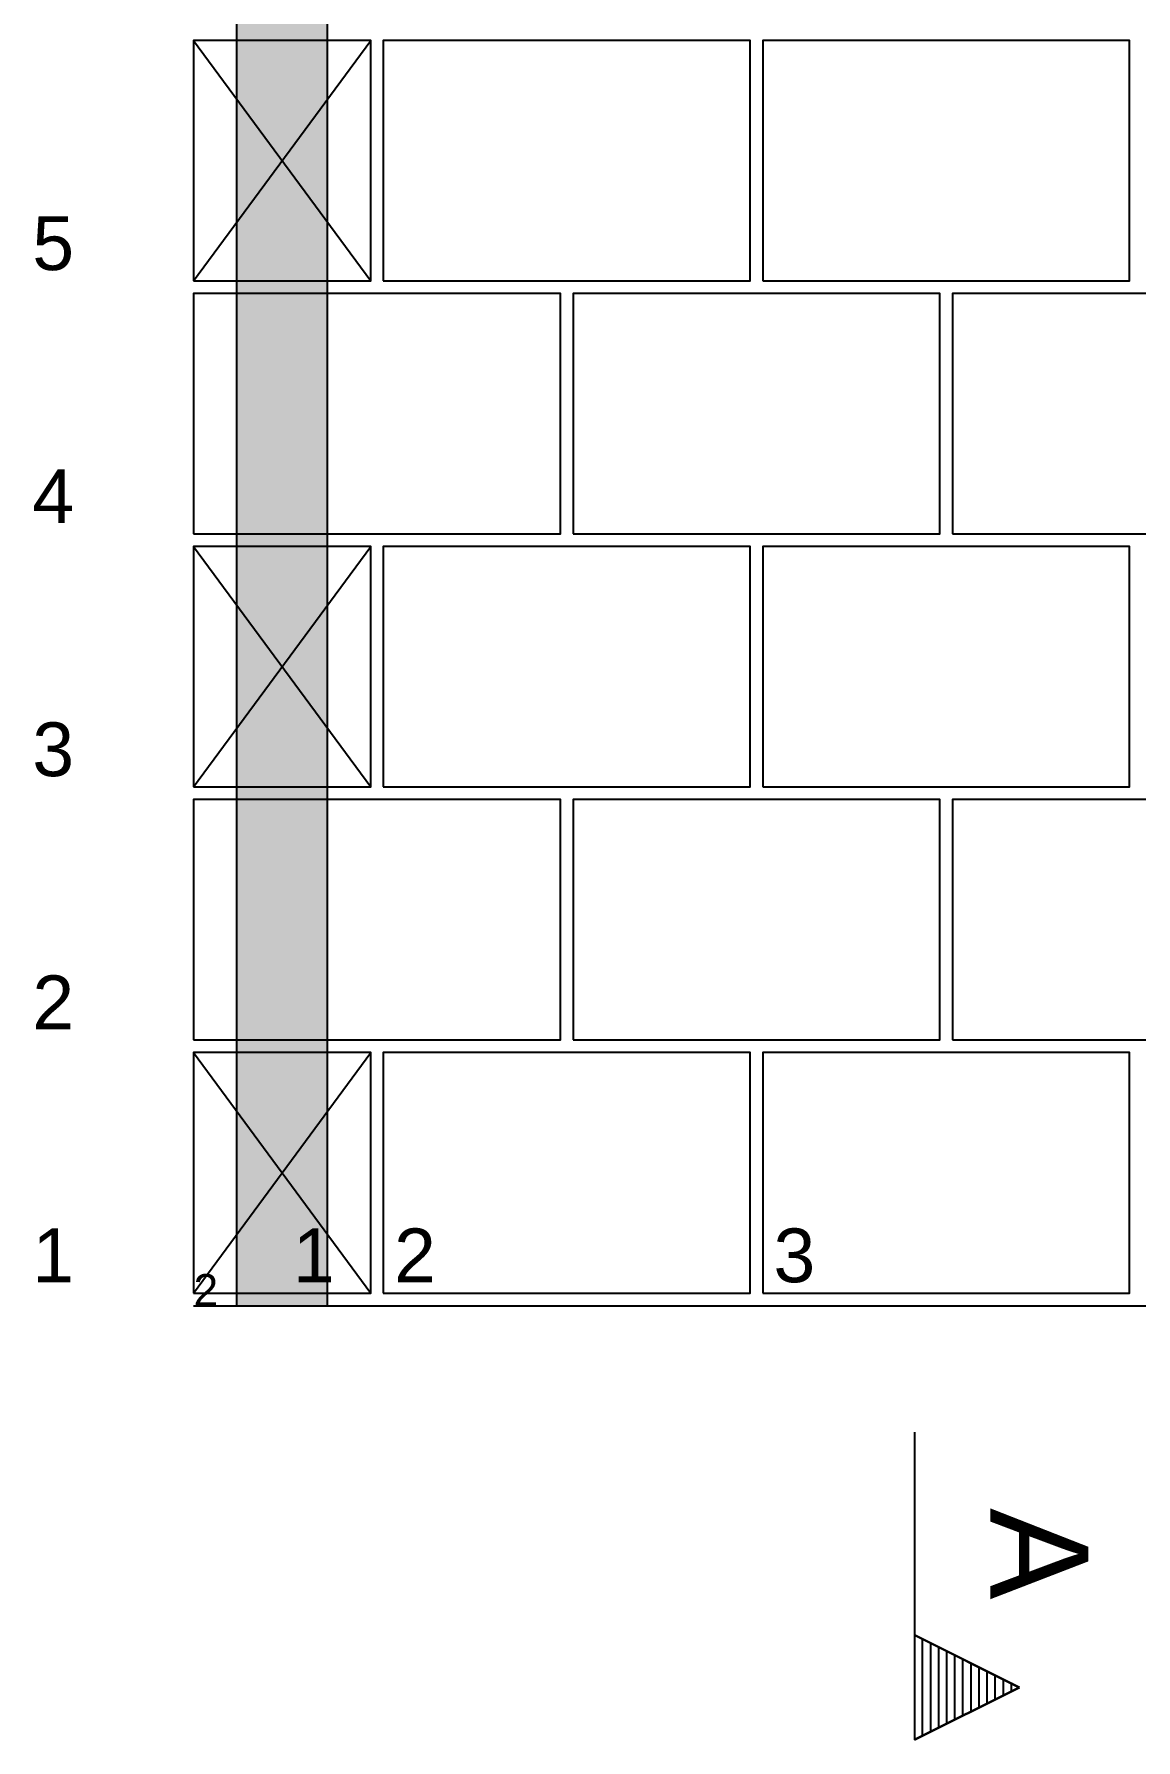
# Model space of a CAD drawing. Extents: x 0 to 119, y 0 to 84.
# Drawn here: x 66.59 to 70.07, y 61.76 to 67.15 of the extents above; entities that cross this region are included whole.
import ezdxf

# ---------------------------------------------------------------- set-up
doc = ezdxf.new("R2010")
doc.units = 0
doc.header["$MEASUREMENT"] = 0
for name, color, linetype in [('1', 3, 'CONTINUOUS'), ('29', 9, 'CONTINUOUS'), ('3', 7, 'CONTINUOUS'), ('33', 56, 'CONTINUOUS'), ('9', 8, 'CONTINUOUS')]:
    doc.layers.add(name, color=color, linetype=linetype)
doc.styles.add('TQS_ARIAL', font='arial.ttf')

msp = doc.modelspace()

# ---------------------------------------------------------------- linework, layer by layer
at = {"layer": '29', "color": 9, "linetype": 'Continuous'}
msp.add_lwpolyline([(67.227788, 63.132318), (67.515788, 63.132318), (67.515788, 74.332318), (67.227788, 74.332318), (67.227788, 63.132318)], dxfattribs=at)
for points in [[(67.227788, 63.132318), (67.515788, 63.132318), (67.515788, 74.332318)], [(67.227788, 63.132318), (67.515788, 74.332318), (67.227788, 74.332318)], [(67.227788, 63.132318), (67.227788, 74.332318), (67.227788, 63.132318)]]:
    msp.add_solid(points, dxfattribs=at)
at = {"layer": '3', "color": 7, "linetype": 'Continuous'}
for p, q in [((69.37179, 62.732318), (69.37179, 61.759554)), ((69.373182, 61.761811), (69.373182, 62.732318)), ((69.703656, 61.925487), (69.373181, 62.090725)), ((69.700534, 61.925487), (69.373182, 62.089164)), ((69.397318, 61.772318), (69.397318, 62.078657)), ((69.422846, 61.785082), (69.422846, 62.065892)), ((69.448374, 61.797846), (69.448374, 62.053128)), ((69.473902, 61.810611), (69.473902, 62.040364)), ((69.499431, 61.823375), (69.499431, 62.0276)), ((69.524959, 61.836139), (69.524959, 62.014836)), ((69.550487, 61.848903), (69.550487, 62.002072)), ((69.576015, 61.861667), (69.576015, 61.989308)), ((69.601543, 61.874431), (69.601543, 61.976544)), ((69.627071, 61.887195), (69.627071, 61.96378)), ((69.37179, 61.759554), (69.703656, 61.925487)), ((69.373181, 61.761811), (69.700534, 61.925487)), ((69.6526, 61.899959), (69.6526, 61.951016)), ((69.678128, 61.912723), (69.678128, 61.940866))]:
    msp.add_line(p, q, dxfattribs=at)
at = {"layer": '33', "color": 56, "linetype": 'Continuous'}
msp.add_line((67.091788, 63.132318), (77.651971, 63.132318), dxfattribs=at)
at = {"layer": '9', "color": 8, "linetype": 'Continuous'}
for p, q in [((67.091788, 67.132318), (67.651788, 66.372318)), ((67.091788, 66.372318), (67.651788, 67.132318)), ((67.091788, 65.532318), (67.651788, 64.772318)), ((67.091788, 64.772318), (67.651788, 65.532318)), ((67.091788, 63.932318), (67.651788, 63.172318)), ((67.091788, 63.172318), (67.651788, 63.932318))]:
    msp.add_line(p, q, dxfattribs=at)
for points in [[(67.091788, 66.372318), (67.651788, 66.372318), (67.651788, 67.132318), (67.091788, 67.132318), (67.091788, 66.372318)], [(67.69179, 66.372318), (68.85179, 66.372318), (68.85179, 67.132318), (67.69179, 67.132318), (67.69179, 66.372318)], [(68.89179, 66.372318), (70.05179, 66.372318), (70.05179, 67.132318), (68.89179, 67.132318), (68.89179, 66.372318)], [(67.09197, 65.572318), (68.25197, 65.572318), (68.25197, 66.332318), (67.09197, 66.332318), (67.09197, 65.572318)], [(68.29197, 65.572318), (69.45197, 65.572318), (69.45197, 66.332318), (68.29197, 66.332318), (68.29197, 65.572318)], [(69.49197, 65.572318), (70.65197, 65.572318), (70.65197, 66.332318), (69.49197, 66.332318), (69.49197, 65.572318)], [(67.091788, 64.772318), (67.651788, 64.772318), (67.651788, 65.532318), (67.091788, 65.532318), (67.091788, 64.772318)], [(67.69179, 64.772318), (68.85179, 64.772318), (68.85179, 65.532318), (67.69179, 65.532318), (67.69179, 64.772318)], [(68.89179, 64.772318), (70.05179, 64.772318), (70.05179, 65.532318), (68.89179, 65.532318), (68.89179, 64.772318)], [(67.09197, 63.972318), (68.25197, 63.972318), (68.25197, 64.732318), (67.09197, 64.732318), (67.09197, 63.972318)], [(68.29197, 63.972318), (69.45197, 63.972318), (69.45197, 64.732318), (68.29197, 64.732318), (68.29197, 63.972318)], [(69.49197, 63.972318), (70.65197, 63.972318), (70.65197, 64.732318), (69.49197, 64.732318), (69.49197, 63.972318)], [(67.091788, 63.172318), (67.651788, 63.172318), (67.651788, 63.932318), (67.091788, 63.932318), (67.091788, 63.172318)], [(67.69179, 63.172318), (68.85179, 63.172318), (68.85179, 63.932318), (67.69179, 63.932318), (67.69179, 63.172318)], [(68.89179, 63.172318), (70.05179, 63.172318), (70.05179, 63.932318), (68.89179, 63.932318), (68.89179, 63.172318)]]:
    msp.add_lwpolyline(points, dxfattribs=at)

# ---------------------------------------------------------------- texts
at = {"layer": '1', "color": 3, "linetype": 'Continuous', "style": 'TQS_ARIAL'}
msp.add_text('2', height=0.1, dxfattribs=at).set_placement((67.091788, 63.132318))
at = {"layer": '3', "color": 7, "linetype": 'Continuous', "style": 'TQS_ARIAL'}
for s, p in [('5', (66.581788, 66.406318)), ('4', (66.58197, 65.606318)), ('3', (66.581788, 64.806318)), ('2', (66.58197, 64.006318)), ('1', (66.581788, 63.206318))]:
    msp.add_text(s, height=0.17, dxfattribs=at).set_placement(p)
msp.add_text('A', height=0.31, rotation=270, dxfattribs=at).set_placement((69.61179, 62.492318))
at = {"layer": '9', "color": 8, "linetype": 'Continuous', "style": 'TQS_ARIAL'}
for s, p in [('1', (67.405788, 63.206318)), ('2', (67.72579, 63.206318)), ('3', (68.92579, 63.206318))]:
    msp.add_text(s, height=0.17, dxfattribs=at).set_placement(p)

doc.saveas('drawing.dxf')
